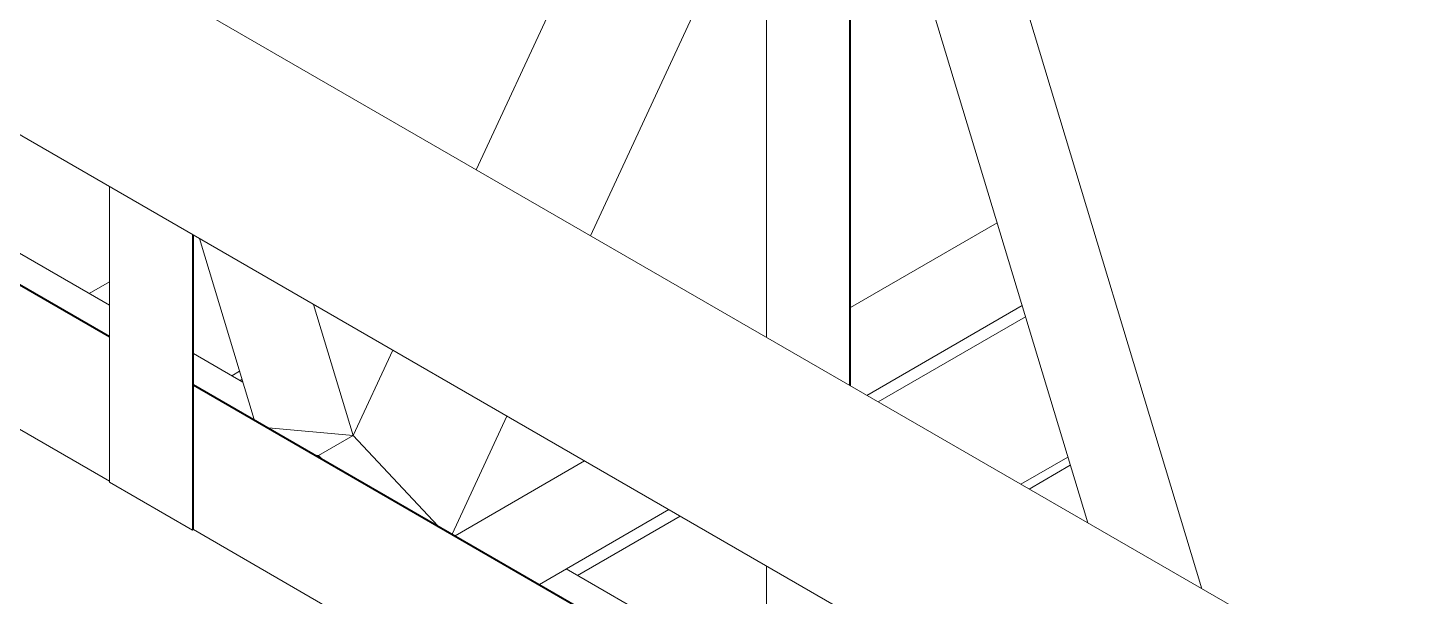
# Model space of a CAD drawing. Header units: millimetres. Extents: x -312439 to 477422, y -331570 to 212570.
# Drawn here: x 398236 to 398962, y 105660 to 105956 of the extents above; entities that cross this region are included whole.
import ezdxf

# ---------------------------------------------------------------- set-up
doc = ezdxf.new("R2010")
doc.units = ezdxf.units.MM

msp = doc.modelspace()

# ---------------------------------------------------------------- linework, layer by layer
at = {"color": 5, "linetype": 'Continuous', "lineweight": 0, "extrusion": (0, 0.816497, 0.57735)}
for p, q in [((397187.415, 106503.541), (399092.887, 105403.417)), ((397614.801, 106375.811), (399144.787, 105492.474))]:
    msp.add_line(p, q, dxfattribs=at)
at = {"color": 3, "linetype": 'Continuous', "lineweight": 0, "extrusion": (0, 0.816497, 0.57735)}
for p, q in [((398620.984, 106215.427), (398620.984, 105794.891)), ((398664.29, 106190.424), (398664.29, 105769.888)), ((398469.89, 105882.125), (398605.453, 106174.387)), ((398664.723, 106140.167), (398664.723, 105769.638)), ((398712.268, 106112.717), (398847.831, 105663.921)), ((398664.723, 106107.576), (398788.362, 105698.255)), ((398620.984, 106045.327), (398529.359, 105847.791)), ((398278.756, 105811.7), (398010.463, 105966.599)), ((398278.756, 105795.56), (398001.129, 105955.848)), ((398278.756, 105873.456), (398278.756, 105719.55)), ((398278.756, 105795.06), (398160.189, 105863.514)), ((398741.148, 105854.563), (398664.723, 105810.439)), ((398322.063, 105848.453), (398322.063, 105694.547)), ((398322.496, 105848.203), (398322.496, 105694.797)), ((398325.637, 105846.389), (398354.137, 105752.039)), ((398405.725, 105743.792), (398385.106, 105812.054)), ((398754.187, 105811.398), (398673.29, 105764.692)), ((398679.159, 105761.304), (398755.93, 105805.627)), ((398278.756, 105720.05), (398160.189, 105788.505)), ((398348.231, 105771.588), (398322.496, 105786.447)), ((398405.725, 105743.792), (398426.345, 105788.245)), ((398346.535, 105777.205), (398342.519, 105774.886)), ((398620.984, 105597.974), (398322.496, 105770.306)), ((398620.984, 105597.474), (398322.496, 105769.806)), ((398347.821, 105772.947), (398346.85, 105772.386)), ((398485.813, 105753.911), (398457.314, 105692.469)), ((398361.574, 105747.745), (398405.725, 105743.792)), ((398405.725, 105743.792), (398387.765, 105733.422)), ((398449.877, 105696.763), (398405.725, 105743.792)), ((398386.127, 105733.569), (398387.765, 105733.422)), ((398387.765, 105732.88), (398387.239, 105732.927)), ((398387.765, 105733.422), (398389.404, 105731.677)), ((398388.291, 105732.32), (398387.765, 105732.88)), ((398777.997, 105732.572), (398753.461, 105718.406)), ((398458.854, 105691.58), (398526.314, 105730.528)), ((398779.283, 105728.313), (398757.792, 105715.905)), ((398322.063, 105694.547), (398278.756, 105719.55)), ((398570.215, 105705.182), (398502.755, 105666.234)), ((398522.602, 105670.915), (398576.084, 105701.793)), ((398322.496, 105694.797), (398322.063, 105694.547)), ((398620.984, 105522.465), (398322.496, 105694.797)), ((398578.149, 105638.845), (398516.733, 105674.304))]:
    msp.add_line(p, q, dxfattribs=at)
at = {"color": 0, "linetype": 'Continuous', "lineweight": 0, "extrusion": (0, 0.816497, 0.57735)}
for p, q in [((398268.218, 105817.784), (398278.756, 105823.868)), ((398620.984, 105675.87), (398620.984, 105480.277))]:
    msp.add_line(p, q, dxfattribs=at)

doc.saveas('drawing.dxf')
